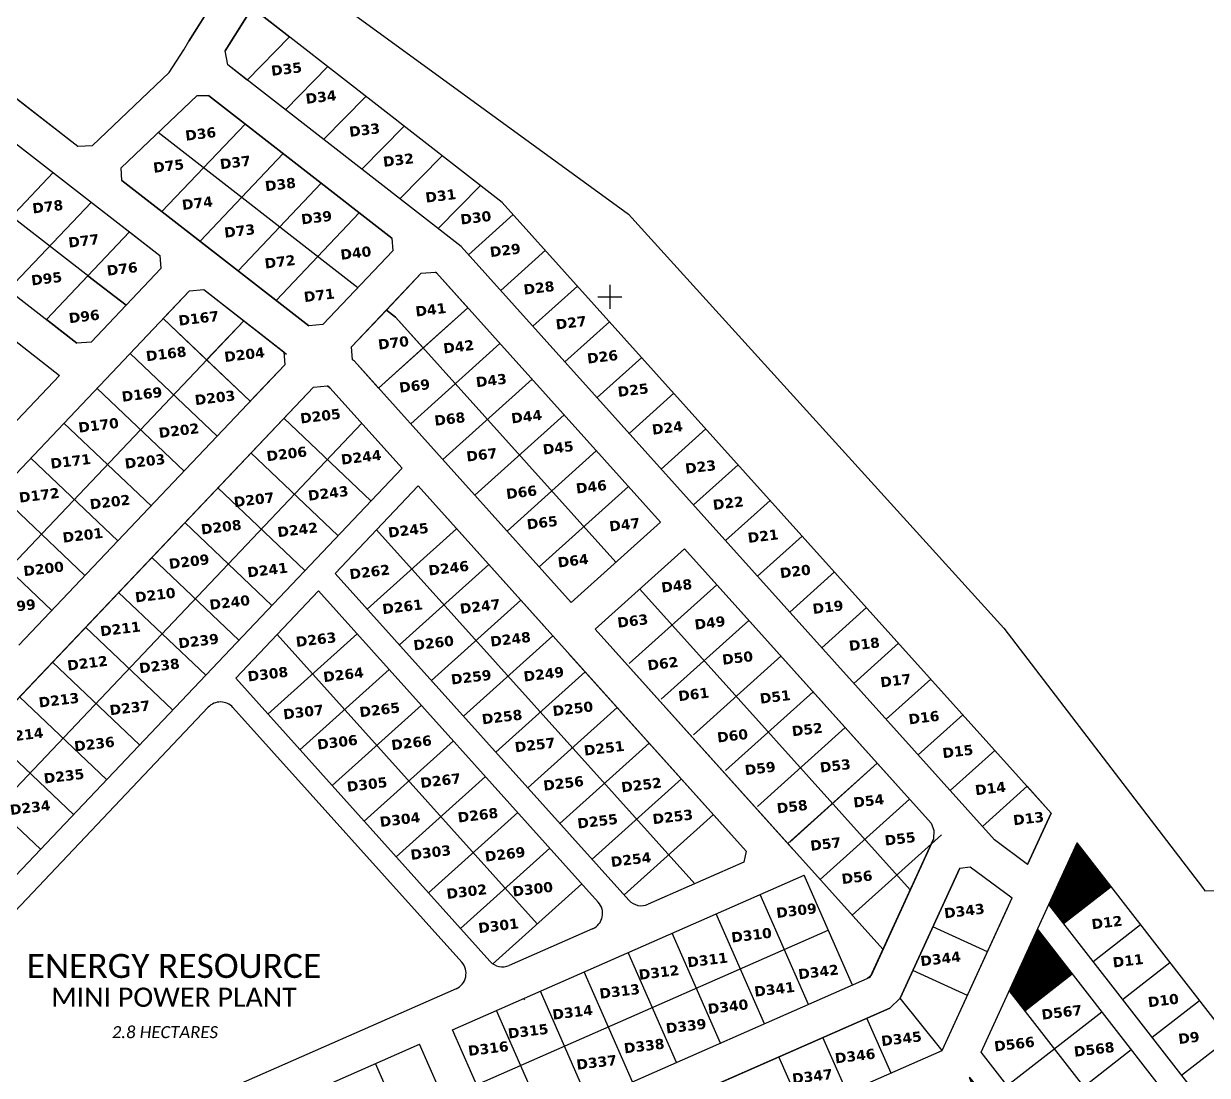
# Model space of a CAD drawing. Header units: millimetres. Extents: x 2359 to 301137, y 976657 to 981112.
# Drawn here: x 299552.7 to 300045.6, y 979676.7 to 980114.4 of the extents above; entities that cross this region are included whole.
import ezdxf

# ---------------------------------------------------------------- set-up
doc = ezdxf.new("R2010")
doc.units = ezdxf.units.MM
doc.header["$MEASUREMENT"] = 0
doc.layers.add('Annotation - Text_Pen_No__86', color=7, linetype='Continuous', lineweight=20, true_color=0x5555ff)
for name, color, linetype in [('DESIGNNN', 7, 'Continuous'), ('NEW GRID', 7, 'Continuous'), ('Plines', 1, 'Continuous')]:
    doc.layers.add(name, color=color, linetype=linetype)
doc.styles.get("Standard").update_dxf_attribs({"font": 'arial.ttf'})

msp = doc.modelspace()

# ---------------------------------------------------------------- hatches: boundary and pattern name
h = msp.add_hatch()
h.set_pattern_fill('ANSI31', color=3)
h.set_pattern_definition([(45, (20960.45515, 4365.00687), (-0.088388347648, 0.088388347648), [])])
h.paths.add_polyline_path([(300000.8317, 979606.58264), (299995.04982, 979604.04286), (300005.10421, 979581.15379), (300016.07833, 979585.97435), (300014.61888, 979588.86643)])
h.paths.add_polyline_path([(300000.8317, 979606.58264), (299984.99543, 979626.93192), (299995.04982, 979604.04286)])
h.paths.add_polyline_path([(299962.82464, 979655.4209), (299956.53435, 979652.65779), (299966.58874, 979629.76873), (299978.66091, 979635.07163)])
h.paths.add_polyline_path([(299946.73292, 979676.09841), (299946.47996, 979675.54686), (299956.53435, 979652.65779), (299962.82464, 979655.4209)])
h.paths.add_polyline_path([(300056.6861, 979632.50543), (300050.82264, 979640.03984), (300031.0931, 979624.68585), (300034.02482, 979620.91864)])
h.paths.add_polyline_path([(300034.02482, 979620.91864), (300031.0931, 979624.68585), (300011.36355, 979609.33186)])
h.paths.add_polyline_path([(299974.92425, 979737.56763), (299963.17786, 979711.95545), (299969.67714, 979703.60403), (299989.40668, 979718.95802)])
h.paths.add_polyline_path([(299991.3692, 979773.42467), (299979.62281, 979747.8125), (299985.7989, 979739.87636), (300005.52844, 979755.23035)])

# ---------------------------------------------------------------- linework, layer by layer
at = {"color": 6}
for p, q in [((299697.33239, 979915.84215), (299661.06285, 979950.25902)), ((299683.56564, 979901.33434), (299647.2961, 979935.7512)), ((299669.7989, 979886.82652), (299633.52936, 979921.24338)), ((299656.03215, 979872.3187), (299619.76261, 979906.73557)), ((299695.80815, 979870.74368), (299732.98702, 979904.17617)), ((299642.26541, 979857.81089), (299605.99587, 979892.22775)), ((299709.18115, 979855.87213), (299746.36002, 979889.30463)), ((299628.49866, 979843.30307), (299592.22912, 979877.71993)), ((299722.55414, 979841.00059), (299759.73302, 979874.43308)), ((299614.73192, 979828.79526), (299578.46238, 979863.21212)), ((299654.37801, 979827.08333), (299691.55688, 979860.51583)), ((299735.92714, 979826.12904), (299773.10601, 979859.56153)), ((299600.96517, 979814.28744), (299564.69563, 979848.7043)), ((299667.75101, 979812.21179), (299704.92988, 979845.64428)), ((299749.30014, 979811.25749), (299786.47901, 979844.68998)), ((299587.19843, 979799.77962), (299550.92889, 979834.19648)), ((299681.12401, 979797.34024), (299718.30288, 979830.77273)), ((299762.67314, 979796.38594), (299799.85201, 979829.81843)), ((299573.43169, 979785.27181), (299537.16214, 979819.68867)), ((299694.497, 979782.46869), (299731.67587, 979815.90118)), ((299776.04613, 979781.51439), (299813.225, 979814.94689)), ((299559.66494, 979770.76399), (299523.3954, 979805.18085)), ((299707.87, 979767.59714), (299745.04887, 979801.02964)), ((299789.41913, 979766.64284), (299826.598, 979800.07534)), ((299721.243, 979752.72559), (299758.42187, 979786.15809)), ((299802.79213, 979751.7713), (299839.971, 979785.20379)), ((299734.616, 979737.85405), (299771.79487, 979771.28654)), ((299747.98899, 979722.9825), (299785.16786, 979756.41499)), ((299985.7989, 979739.87636), (300005.52844, 979755.23035)), ((299998.08209, 979724.09272), (300017.81164, 979739.44671)), ((300010.36528, 979708.30908), (300030.09483, 979723.66307)), ((299969.67714, 979703.60403), (299989.40668, 979718.95802)), ((300022.64848, 979692.52545), (300042.37802, 979707.87944)), ((299962.23078, 979672.4664), (300001.68987, 979703.17439)), ((300034.93167, 979676.74181), (300054.66121, 979692.0958)), ((299974.51397, 979656.68277), (300013.97307, 979687.39075))]:
    msp.add_line(p, q, dxfattribs=at)
msp.add_lwpolyline([(300140.63196, 979512.57273), (300147.89419, 979535.63183), (300095.26752, 979639.91757), (299991.3692, 979773.42467)])
for points in [[(300117.62654, 979540.11969), (300074.0442, 979626.48306), (299979.62281, 979747.8125)], [(300056.6861, 979632.50543), (299974.86217, 979737.64741)], [(300034.02482, 979620.91864), (299963.17786, 979711.95545)], [(300011.36355, 979609.33186), (299951.43147, 979686.34328)]]:
    msp.add_lwpolyline(points, dxfattribs=at)
at = {"layer": 'DESIGNNN', "color": 6}
for p, q in [((299495.86191, 979776.16522), (299673.3277, 979963.18409)), ((299673.3277, 979963.18409), (299679.23906, 979963.63067)), ((299679.23906, 979963.63067), (299680.18433, 979962.89583)), ((299680.18433, 979962.89583), (299710.25274, 979929.45801)), ((299513.99668, 979758.95679), (299693.48391, 979948.10592)), ((299532.13145, 979741.74836), (299710.25274, 979929.45801)), ((299682.43515, 979885.61523), (299716.96027, 979921.99885)), ((299716.96027, 979921.99885), (299853.65388, 979769.98763)), ((299699.69771, 979903.80704), (299832.22728, 979756.42647)), ((299682.43515, 979885.61523), (299804.74096, 979749.60408)), ((299641.00501, 979841.95488), (299675.53013, 979878.33851)), ((299675.53013, 979878.33851), (299792.01389, 979748.80181)), ((299658.26757, 979860.14669), (299766.57843, 979739.69874)), ((299641.00501, 979841.95488), (299746.89808, 979724.19566)), ((299979.62281, 979747.8125), (299991.3692, 979773.42467)), ((299731.24794, 979695.68628), (299877.73794, 979760.0344)), ((299951.43147, 979686.34328), (299979.62281, 979747.8125)), ((299741.30234, 979672.79722), (299887.79234, 979737.14534)), ((299789.62408, 979737.71232), (299754.91835, 979722.46727)), ((299751.35673, 979649.90816), (299905.20755, 979717.48964)), ((299575.59632, 979556.31916), (299913.41331, 979704.71078)), ((299514.38403, 979600.42527), (299717.51451, 979689.65365))]:
    msp.add_line(p, q, dxfattribs=at)
at = {"layer": 'DESIGNNN', "color": 7}
for p, q in [((299446.27828, 979636.7459), (299629.57451, 979829.90907)), ((299639.85729, 979829.77126), (299735.13506, 979723.81686)), ((299853.65388, 979769.98763), (299852.66623, 979765.40462)), ((299852.66623, 979765.40462), (299812.76123, 979747.87569)), ((299732.74525, 979712.72737), (299495.52409, 979608.52411)), ((299760.8441, 979708.68688), (299761.30673, 979708.1724))]:
    msp.add_line(p, q, dxfattribs=at)
for points in [[(299557.36425, 980077.37363), (299575.29396, 980063.43534), (299581.34982, 980063.7376), (299613.29179, 980094.12974), (299619.39742, 980103.52335), (299621.47018, 980107.15113), (299635.10083, 980128.85344), (299500.45518, 980176.33171), (299443.80767, 980196.30656), (299433.82455, 980173.31807)], [(299677.30954, 979989.17193), (299671.39818, 979988.72535), (299593.58602, 980049.21536), (299593.32587, 980054.4276), (299624.99393, 980084.55913), (299629.65907, 980084.50374), (299705.98233, 980025.17118), (299706.38699, 980019.81463)]]:
    msp.add_lwpolyline(points, close=True, dxfattribs=at)
at = {"layer": 'DESIGNNN', "color": 6}
for points in [[(299430.84454, 980156.72884), (299609.45585, 980017.87909)], [(299417.40593, 980135.51031), (299595.32179, 979997.20118)], [(299980.57685, 979785.8748), (299752.0088, 980040.05571), (299647.88264, 980121.00183)], [(299410.28333, 980109.38179), (299574.87171, 979981.43326)], [(299645.82073, 980090.93921), (299663.45669, 980108.89479)], [(299957.018, 979774.68483), (299734.90774, 980021.68431), (299637.67716, 980097.2699)], [(299661.71691, 980078.58176), (299679.35287, 980096.53734)], [(299677.61309, 980066.22431), (299695.24905, 980084.17989)], [(299610.29567, 980036.22553), (299644.87981, 980072.67136)], [(299693.50927, 980053.86685), (299711.14523, 980071.82244)], [(299691.84827, 980004.49328), (299608.74379, 980069.09745)], [(299626.16246, 980023.89092), (299660.74661, 980060.33675)], [(299709.40545, 980041.5094), (299727.04141, 980059.46498)], [(299530.42933, 980015.9821), (299565.01347, 980052.42793)], [(299642.02926, 980011.55631), (299676.64597, 980048.03645)], [(299725.30163, 980029.15195), (299742.9376, 980047.10753)], [(299546.29612, 980003.64749), (299580.88027, 980040.09332)], [(299657.89606, 979999.2217), (299692.4802, 980035.66753)], [(299737.98971, 980018.25698), (299756.57914, 980034.97323)], [(299562.16292, 979991.31288), (299596.74707, 980027.75871)], [(299677.30954, 979989.17193), (299706.38699, 980019.81463)], [(299751.3627, 980003.38543), (299769.95214, 980020.10168)], [(299817.90985, 979906.94789), (299724.6471, 980010.66147), (299724.19845, 980011.01024)], [(299817.90985, 979906.94789), (299724.6471, 980010.66147), (299724.19845, 980011.01024)], [(299514.38, 979890.11061), (299621.76061, 980003.27158)], [(299764.7357, 979988.51388), (299783.32514, 980005.23013)], [(299527.98748, 979998.88104), (299567.65447, 979968.04452)], [(299580.78307, 979981.87983), (299595.32179, 979997.20118)], [(299700.49299, 979962.74468), (299737.67186, 979996.17718)], [(299799.32041, 979890.23164), (299707.54603, 979992.29007), (299703.74836, 979995.24232)], [(299532.51477, 979872.90218), (299644.34746, 979990.75488)], [(299610.74721, 979991.66532), (299647.01676, 979957.24846)], [(299778.1087, 979973.64234), (299796.69813, 979990.35858)], [(299713.86599, 979947.87313), (299751.04486, 979981.30563)], [(299596.98047, 979977.15751), (299633.25001, 979942.74064)], [(299780.73098, 979873.51539), (299690.44497, 979973.91867), (299689.6143, 979974.56442)], [(299791.4817, 979958.77079), (299810.07113, 979975.48703)], [(299550.64954, 979855.69374), (299661.4276, 979972.43505)], [(299426.58958, 979819.38602), (299567.65447, 979968.04452)], [(299495.86191, 979776.16522), (299673.3277, 979963.18409)], [(299495.86191, 979776.16522), (299673.3277, 979963.18409)], [(299710.25274, 979929.45801), (299680.18433, 979962.89583), (299679.23906, 979963.63067)], [(299679.23906, 979963.63067), (299680.18433, 979962.89583), (299710.25274, 979929.45801)], [(299727.23899, 979933.00159), (299764.41786, 979966.43408)], [(299583.21373, 979962.64969), (299619.48327, 979928.23283)], [(299804.85469, 979943.89924), (299823.44413, 979960.61549)], [(299740.61199, 979918.13004), (299777.79086, 979951.56253)], [(299569.44698, 979948.14187), (299605.71652, 979913.72501)], [(299818.22769, 979929.02769), (299836.81713, 979945.74394)], [(299555.68024, 979933.63406), (299591.94978, 979899.21719)], [(299753.98498, 979903.25849), (299791.16385, 979936.69098)], [(299831.60069, 979914.15614), (299850.19012, 979930.87239)], [(299541.91349, 979919.12624), (299578.18303, 979884.70938)], [(299769.57732, 979863.48565), (299716.96027, 979921.99885)], [(299716.96027, 979921.99885), (299853.65388, 979769.98763)], [(299767.35798, 979888.38694), (299804.53685, 979921.81943)], [(299844.97369, 979899.2846), (299863.56312, 979916.00084)], [(299528.14675, 979904.61842), (299564.41629, 979870.20156)], [(299780.73098, 979873.51539), (299817.90985, 979906.94789)], [(299858.34668, 979884.41305), (299876.93612, 979901.12929)], [(299790.76073, 979862.36173), (299827.9396, 979895.79423)], [(299930.5902, 979781.6408), (299827.9396, 979895.79423)], [(299908.17758, 979806.56494), (299827.9396, 979895.79423)], [(299871.71968, 979869.5415), (299890.30911, 979886.25775)], [(299804.84032, 979848.12558), (299841.31259, 979880.92268)], [(299921.90902, 979753.906), (299809.35016, 979879.07798)], [(299885.09268, 979854.66995), (299903.68211, 979871.3862)], [(299818.21332, 979833.25403), (299854.68559, 979866.05113)], [(299910.55323, 979729.14552), (299790.76073, 979862.36173)], [(299872.92576, 979770.98945), (299790.76073, 979862.36173)], [(299898.46567, 979839.7984), (299917.05511, 979856.51465)], [(299831.58631, 979818.38248), (299868.05859, 979851.17958)], [(299911.83867, 979824.92686), (299930.42811, 979841.6431)], [(299844.95931, 979803.51094), (299881.43158, 979836.30803)], [(299925.21167, 979810.05531), (299943.8011, 979826.77155)], [(299858.33231, 979788.63939), (299894.80458, 979821.43648)], [(299938.58467, 979795.18376), (299957.1741, 979811.90001)], [(299870.99871, 979773.13244), (299908.17758, 979806.56494)], [(299970.5471, 979797.02846), (299951.95766, 979780.31221)], [(299951.95766, 979780.31221), (299970.5471, 979797.02846)], [(299884.37171, 979758.2609), (299921.55058, 979791.69339)], [(299970.76207, 979764.47436), (299980.57685, 979785.8748)], [(299897.7447, 979743.38935), (299934.92357, 979776.82184)], [(299942.52585, 979762.87746), (299917.74912, 979708.85356), (299913.41331, 979704.71078), (299575.59632, 979556.31916)], [(299917.74912, 979708.85356), (299942.52585, 979762.87746), (299946.86795, 979763.539), (299964.36994, 979750.53678)], [(299917.74912, 979708.85356), (299942.52585, 979762.87746)], [(299879.53548, 979706.21276), (299859.42669, 979751.99089)], [(299573.76885, 979528.2108), (299935.22385, 979686.9858), (299964.36994, 979750.53678)], [(299935.22385, 979686.9858), (299962.40759, 979746.25802)], [(299861.22423, 979698.16925), (299841.11544, 979743.94737)], [(299954.07011, 979728.07874), (299931.346, 979738.50059)], [(299954.07011, 979728.07874), (299931.346, 979738.50059)], [(299842.91298, 979690.12573), (299822.80419, 979735.90386)], [(299824.60173, 979682.08222), (299804.49294, 979727.86034)], [(299806.29048, 979674.0387), (299786.18169, 979719.81683)], [(299945.73263, 979709.89945), (299923.00852, 979720.3213)], [(299787.97923, 979665.99519), (299767.87044, 979711.77331)], [(299935.22385, 979686.9858), (299917.74912, 979708.85356)], [(299769.66798, 979657.95167), (299749.55919, 979703.7298)], [(299913.93376, 979677.63378), (299903.87937, 979700.52284)], [(299751.35673, 979649.90816), (299731.24794, 979695.68628)], [(299895.62251, 979669.59026), (299885.56812, 979692.47933)], [(299737.62329, 979643.87552), (299717.51451, 979689.65365)], [(299877.31126, 979661.54675), (299867.25687, 979684.43581)], [(299719.31204, 979635.83201), (299699.20326, 979681.61013)]]:
    msp.add_lwpolyline(points, dxfattribs=at)
at = {"layer": 'DESIGNNN', "color": 7}
for points in [[(299653.77805, 980158.59073), (299621.47018, 980107.15113)], [(299653.43147, 980158.03892), (299621.47018, 980107.15113)], [(299666.48044, 980150.61269), (299636.64663, 980103.1122)], [(299471.48904, 980144.13172), (299575.29396, 980063.43534)], [(299613.29179, 980094.12974), (299581.34982, 980063.7376)], [(299624.99393, 980084.55913), (299593.32587, 980054.4276)], [(299705.98233, 980025.17118), (299629.65907, 980084.50374)], [(299705.98233, 980025.17118), (299629.65907, 980084.50374)], [(299593.58602, 980049.21536), (299671.39818, 979988.72535)], [(299671.39818, 979988.72535), (299602.93209, 980041.94987)], [(299593.72588, 980030.10733), (299609.45585, 980017.87909)], [(299677.30954, 979989.17193), (299706.38699, 980019.81463)], [(299689.20964, 979979.92097), (299718.28709, 980010.56367)], [(299627.67197, 980003.71815), (299662.19197, 979976.88282)], [(299627.67197, 980003.71815), (299661.02294, 979977.7916)], [(299853.65388, 979769.98763), (299779.60706, 979852.33198)], [(299871.70531, 979773.76784), (299908.17758, 979806.56494), (299930.5902, 979781.6408), (299931.7962, 979778.72341), (299931.59731, 979775.03063), (299905.5835, 979718.30936), (299904.15377, 979717.02675), (299897.84673, 979714.25628), (299877.73794, 979760.0344)], [(299905.20755, 979717.48964), (299931.59731, 979775.03063)], [(299946.86795, 979763.539), (299964.36994, 979750.53678)], [(299897.84673, 979714.25628), (299877.73794, 979760.0344)], [(299897.84673, 979714.25628), (299877.73794, 979760.0344)]]:
    msp.add_lwpolyline(points, dxfattribs=at)
at = {"layer": 'DESIGNNN', "color": 6}
for points in [[(299645.82073, 980090.93921), (299637.67716, 980097.2699), (299636.64663, 980103.1122), (299647.88264, 980121.00183), (299663.45669, 980108.89479)], [(299579.45499, 980009.53579), (299596.74707, 980027.75871), (299609.45585, 980017.87909), (299609.83769, 980012.52091), (299595.32179, 979997.20118)], [(299562.16292, 979991.31288), (299579.45499, 980009.53579), (299595.32179, 979997.20118), (299580.78307, 979981.87983), (299574.87171, 979981.43326)], [(299703.74836, 979995.24232), (299718.28709, 980010.56367), (299724.19845, 980011.01024), (299724.6471, 980010.66147), (299737.67186, 979996.17718), (299719.08243, 979979.46093), (299707.54603, 979992.29007)], [(299610.74721, 979991.66532), (299621.76061, 980003.27158), (299627.67197, 980003.71815), (299644.34746, 979990.75488), (299628.88199, 979974.45689)], [(299703.74836, 979995.24232), (299707.54603, 979992.29007), (299719.08243, 979979.46093), (299700.49299, 979962.74468), (299690.44497, 979973.91867), (299689.6143, 979974.56442), (299689.20964, 979979.92097)], [(299628.88199, 979974.45689), (299644.34746, 979990.75488), (299661.02294, 979977.7916), (299661.4276, 979972.43505), (299647.01676, 979957.24846)], [(299970.76207, 979764.47436), (299957.018, 979774.68483), (299951.95766, 979780.31221), (299970.5471, 979797.02846), (299980.57685, 979785.8748)]]:
    msp.add_lwpolyline(points, close=True, dxfattribs=at)
at = {"layer": 'DESIGNNN', "color": 7}
for centre, start, end in [((299634.65225, 979825.09071), 41.962946, 136.5013696), ((299729.93002, 979719.13631), 293.7142655, 41.962946)]:
    msp.add_arc(centre, 7, start, end, dxfattribs=at)
at = {"layer": 'DESIGNNN', "color": 6}
for centre, start, end in [((299786.80885, 979744.12126), 293.7142655, 41.962946), ((299752.10312, 979728.8762), 221.962946, 293.7142655)]:
    msp.add_arc(centre, 7, start, end, dxfattribs=at)
at = {"layer": 'DESIGNNN', "color": 32, "true_color": 0xcd6928}
msp.add_arc((299809.946, 979754.28463), 7, 221.962946, 293.7142655, dxfattribs=at)
at = {"layer": 'NEW GRID', "color": 7}
for points in [[(299796.86685, 980005.6938), (299796.86685, 979995.6938)], [(299791.86685, 980000.6938), (299801.86685, 980000.6938)]]:
    msp.add_lwpolyline(points, dxfattribs=at)
at = {"layer": 'Plines', "color": 7}
msp.add_lwpolyline([(299691.56047, 980177.62062), (299667.57676, 980146.77913), (299667.57676, 980134.96746), (299804.55658, 980035.10422), (299960.86702, 979862.84681), (300043.60294, 979754.81088), (300044.63486, 979753.4634), (300057.25531, 979753.97493), (300106.95208, 979793.16055)], dxfattribs=at)

# ---------------------------------------------------------------- texts
at = {"layer": 'Annotation - Text_Pen_No__86', "color": 7, "linetype": 'Continuous', "lineweight": 20, "char_height": 4.2341379, "attachment_point": 2, "rotation": 7.0324342}
for s, insert in [('\\A1;{\\fVerdana|b1|i0|c0|p34;D35}', (299661.88022, 980097.67435)), ('\\A1;{\\fVerdana|b1|i0|c0|p34;D34}', (299676.24994, 980086.02816)), ('\\A1;{\\fVerdana|b1|i0|c0|p34;D33}', (299694.38663, 980072.29622)), ('\\A1;{\\fVerdana|b1|i0|c0|p34;D36}', (299626.12873, 980070.68601)), ('\\A1;{\\fVerdana|b1|i0|c0|p34;D75}', (299612.76255, 980057.33047)), ('\\A1;{\\fVerdana|b1|i0|c0|p34;D37}', (299640.55572, 980058.81443)), ('\\A1;{\\fVerdana|b1|i0|c0|p34;D32}', (299708.49724, 980059.79901)), ('\\A1;{\\fVerdana|b1|i0|c0|p34;D38}', (299659.33543, 980049.64237)), ('\\A1;{\\fVerdana|b1|i0|c0|p34;D74}', (299624.74969, 980041.85497)), ('\\A1;{\\fVerdana|b1|i0|c0|p34;D31}', (299726.13557, 980044.89848)), ('\\A1;{\\fVerdana|b1|i0|c0|p34;D78}', (299562.43668, 980040.39039)), ('\\A1;{\\fVerdana|b1|i0|c0|p34;D39}', (299674.40652, 980035.85142)), ('\\A1;{\\fVerdana|b1|i0|c0|p34;D30}', (299740.71191, 980035.78825)), ('\\A1;{\\fVerdana|b1|i0|c0|p34;D73}', (299642.36062, 980030.30334)), ('\\A1;{\\fVerdana|b1|i0|c0|p34;D77}', (299577.42372, 980026.16873)), ('\\A1;{\\fVerdana|b1|i0|c0|p34;D29}', (299752.9768, 980022.24311)), ('\\A1;{\\fVerdana|b1|i0|c0|p34;D72}', (299659.17677, 980017.46348)), ('\\A1;{\\fVerdana|b1|i0|c0|p34;D40}', (299690.74672, 980021.10936)), ('\\A1;{\\fVerdana|b1|i0|c0|p34;D76}', (299593.4476, 980014.49003)), ('\\A1;{\\fVerdana|b1|i0|c0|p34;D95}', (299561.9654, 980010.44016)), ('\\A1;{\\fVerdana|b1|i0|c0|p34;D71}', (299675.51702, 980003.51403)), ('\\A1;{\\fVerdana|b1|i0|c0|p34;D28}', (299767.0169, 980006.60166)), ('\\A1;{\\fVerdana|b1|i0|c0|p34;D41}', (299721.99935, 979997.49039)), ('\\A1;{\\fVerdana|b1|i0|c0|p34;D96}', (299577.61226, 979994.71157)), ('\\A1;{\\fVerdana|b1|i0|c0|p34;D167}', (299625.31361, 979993.93529)), ('\\A1;{\\fVerdana|b1|i0|c0|p34;D27}', (299780.41143, 979992.08901)), ('\\A1;{\\fVerdana|b1|i0|c0|p34;D70}', (299706.42366, 979983.72281)), ('\\A1;{\\fVerdana|b1|i0|c0|p34;D168}', (299611.7576, 979979.13001)), ('\\A1;{\\fVerdana|b1|i0|c0|p34;D204}', (299644.38668, 979978.815)), ('\\A1;{\\fVerdana|b1|i0|c0|p34;D42}', (299733.58028, 979982.11427)), ('\\A1;{\\fVerdana|b1|i0|c0|p34;D26}', (299793.48324, 979977.89883)), ('\\A1;{\\fVerdana|b1|i0|c0|p34;D43}', (299747.16711, 979968.06247)), ('\\A1;{\\fVerdana|b1|i0|c0|p34;D169}', (299601.66935, 979962.27719)), ('\\A1;{\\fVerdana|b1|i0|c0|p34;D69}', (299715.21385, 979965.80496)), ('\\A1;{\\fVerdana|b1|i0|c0|p34;D25}', (299806.21734, 979964.05107)), ('\\A1;{\\fVerdana|b1|i0|c0|p34;D203}', (299632.09164, 979960.85965)), ('\\A1;{\\fVerdana|b1|i0|c0|p34;D205}', (299675.996, 979953.22896)), ('\\A1;{\\fVerdana|b1|i0|c0|p34;D44}', (299761.8769, 979953.01537)), ('\\A1;{\\fVerdana|b1|i0|c0|p34;D170}', (299583.59617, 979949.42305)), ('\\A1;{\\fVerdana|b1|i0|c0|p34;D68}', (299729.88036, 979952.04162)), ('\\A1;{\\fVerdana|b1|i0|c0|p34;D24}', (299820.5102, 979948.30894)), ('\\A1;{\\fVerdana|b1|i0|c0|p34;D202}', (299617.07288, 979947.19305)), ('\\A1;{\\fVerdana|b1|i0|c0|p34;D45}', (299775.03288, 979940.03217)), ('\\A1;{\\fVerdana|b1|i0|c0|p34;D171}', (299571.99093, 979934.40769)), ('\\A1;{\\fVerdana|b1|i0|c0|p34;D203}', (299602.93824, 979934.40769)), ('\\A1;{\\fVerdana|b1|i0|c0|p34;D206}', (299661.96461, 979937.50935)), ('\\A1;{\\fVerdana|b1|i0|c0|p34;D244}', (299693.00371, 979936.09317)), ('\\A1;{\\fVerdana|b1|i0|c0|p34;D67}', (299743.19876, 979937.11096)), ('\\A1;{\\fVerdana|b1|i0|c0|p34;D23}', (299834.31583, 979932.07996)), ('\\A1;{\\fVerdana|b1|i0|c0|p34;D46}', (299788.83851, 979923.80319)), ('\\A1;{\\fVerdana|b1|i0|c0|p34;D172}', (299558.89784, 979920.28433)), ('\\A1;{\\fVerdana|b1|i0|c0|p34;D207}', (299648.34549, 979918.42631)), ('\\A1;{\\fVerdana|b1|i0|c0|p34;D243}', (299679.2558, 979921.08165)), ('\\A1;{\\fVerdana|b1|i0|c0|p34;D66}', (299759.7655, 979921.53113)), ('\\A1;{\\fVerdana|b1|i0|c0|p34;D202}', (299588.35729, 979917.45966)), ('\\A1;{\\fVerdana|b1|i0|c0|p34;D22}', (299845.84758, 979916.98702)), ('\\A1;{\\fVerdana|b1|i0|c0|p34;D65}', (299768.37371, 979908.87253)), ('\\A1;{\\fVerdana|b1|i0|c0|p34;D201}', (299577.04962, 979903.63366)), ('\\A1;{\\fVerdana|b1|i0|c0|p34;D208}', (299634.6855, 979907.02861)), ('\\A1;{\\fVerdana|b1|i0|c0|p34;D242}', (299666.51187, 979905.90289)), ('\\A1;{\\fVerdana|b1|i0|c0|p34;D245}', (299712.60927, 979905.7152)), ('\\A1;{\\fVerdana|b1|i0|c0|p34;D47}', (299802.70972, 979908.04543)), ('\\A1;{\\fVerdana|b1|i0|c0|p34;D21}', (299860.37384, 979903.26203)), ('\\A1;{\\fVerdana|b1|i0|c0|p34;D200}', (299560.71824, 979889.6658)), ('\\A1;{\\fVerdana|b1|i0|c0|p34;D209}', (299621.30719, 979892.67591)), ('\\A1;{\\fVerdana|b1|i0|c0|p34;D241}', (299653.97849, 979889.1581)), ('\\A1;{\\fVerdana|b1|i0|c0|p34;D262}', (299696.52503, 979888.36373)), ('\\A1;{\\fVerdana|b1|i0|c0|p34;D246}', (299729.4052, 979889.92821)), ('\\A1;{\\fVerdana|b1|i0|c0|p34;D64}', (299781.2549, 979893.0343)), ('\\A1;{\\fVerdana|b1|i0|c0|p34;D20}', (299873.77573, 979888.59477)), ('\\A1;{\\fVerdana|b1|i0|c0|p34;D210}', (299607.22471, 979878.74537)), ('\\A1;{\\fVerdana|b1|i0|c0|p34;D48}', (299824.37901, 979882.5883)), ('\\A1;{\\fVerdana|b1|i0|c0|p34;D199}', (299549.01435, 979873.97434)), ('\\A1;{\\fVerdana|b1|i0|c0|p34;D240}', (299638.20615, 979875.6497)), ('\\A1;{\\fVerdana|b1|i0|c0|p34;D261}', (299710.18951, 979873.85677)), ('\\A1;{\\fVerdana|b1|i0|c0|p34;D247}', (299742.50031, 979873.99899)), ('\\A1;{\\fVerdana|b1|i0|c0|p34;D19}', (299887.36632, 979873.70918)), ('\\A1;{\\fVerdana|b1|i0|c0|p34;D211}', (299592.69126, 979864.65012)), ('\\A1;{\\fVerdana|b1|i0|c0|p34;D63}', (299806.08394, 979867.96389)), ('\\A1;{\\fVerdana|b1|i0|c0|p34;D49}', (299838.23102, 979867.18044)), ('\\A1;{\\fVerdana|b1|i0|c0|p34;D239}', (299625.25028, 979859.60847)), ('\\A1;{\\fVerdana|b1|i0|c0|p34;D263}', (299674.1779, 979860.20316)), ('\\A1;{\\fVerdana|b1|i0|c0|p34;D260}', (299723.1423, 979858.78089)), ('\\A1;{\\fVerdana|b1|i0|c0|p34;D248}', (299755.16844, 979860.34538)), ('\\A1;{\\fVerdana|b1|i0|c0|p34;D18}', (299902.52511, 979858.30132)), ('\\A1;{\\fVerdana|b1|i0|c0|p34;D212}', (299578.97867, 979850.38922)), ('\\A1;{\\fVerdana|b1|i0|c0|p34;D238}', (299608.92243, 979849.27071)), ('\\A1;{\\fVerdana|b1|i0|c0|p34;D62}', (299818.62911, 979850.20566)), ('\\A1;{\\fVerdana|b1|i0|c0|p34;D50}', (299849.73076, 979852.55603)), ('\\A1;{\\fVerdana|b1|i0|c0|p34;D308}', (299654.10819, 979845.83842)), ('\\A1;{\\fVerdana|b1|i0|c0|p34;D264}', (299685.59623, 979845.58247)), ('\\A1;{\\fVerdana|b1|i0|c0|p34;D259}', (299738.79949, 979844.5584)), ('\\A1;{\\fVerdana|b1|i0|c0|p34;D249}', (299769.01915, 979845.81084)), ('\\A1;{\\fVerdana|b1|i0|c0|p34;D17}', (299915.59305, 979843.15461)), ('\\A1;{\\fVerdana|b1|i0|c0|p34;D213}', (299567.08512, 979835.00981)), ('\\A1;{\\fVerdana|b1|i0|c0|p34;D61}', (299831.43569, 979837.40929)), ('\\A1;{\\fVerdana|b1|i0|c0|p34;D51}', (299865.41226, 979836.36471)), ('\\A1;{\\fVerdana|b1|i0|c0|p34;D237}', (299596.60914, 979831.79412)), ('\\A1;{\\fVerdana|b1|i0|c0|p34;D307}', (299668.91164, 979830.05302)), ('\\A1;{\\fVerdana|b1|i0|c0|p34;D265}', (299700.68091, 979830.96652)), ('\\A1;{\\fVerdana|b1|i0|c0|p34;D250}', (299781.13262, 979831.42328)), ('\\A1;{\\fVerdana|b1|i0|c0|p34;D258}', (299751.64891, 979827.99765)), ('\\A1;{\\fVerdana|b1|i0|c0|p34;D16}', (299927.35415, 979827.74674)), ('\\A1;{\\fVerdana|b1|i0|c0|p34;D214}', (299552.19656, 979820.48348)), ('\\A1;{\\fVerdana|b1|i0|c0|p34;D60}', (299847.63991, 979820.17339)), ('\\A1;{\\fVerdana|b1|i0|c0|p34;D52}', (299878.7415, 979822.78488)), ('\\A1;{\\fVerdana|b1|i0|c0|p34;D236}', (299581.87318, 979816.72465)), ('\\A1;{\\fVerdana|b1|i0|c0|p34;D306}', (299683.0821, 979817.49244)), ('\\A1;{\\fVerdana|b1|i0|c0|p34;D266}', (299713.93716, 979817.26407)), ('\\A1;{\\fVerdana|b1|i0|c0|p34;D257}', (299765.36229, 979816.35058)), ('\\A1;{\\fVerdana|b1|i0|c0|p34;D251}', (299794.16036, 979814.98034)), ('\\A1;{\\fVerdana|b1|i0|c0|p34;D15}', (299941.46751, 979813.64462)), ('\\A1;{\\fVerdana|b1|i0|c0|p34;D59}', (299859.13965, 979806.59356)), ('\\A1;{\\fVerdana|b1|i0|c0|p34;D53}', (299890.42259, 979807.66509)), ('\\A1;{\\fVerdana|b1|i0|c0|p34;D235}', (299569.19444, 979803.35988)), ('\\A1;{\\fVerdana|b1|i0|c0|p34;D305}', (299695.42413, 979799.90763)), ('\\A1;{\\fVerdana|b1|i0|c0|p34;D267}', (299726.05063, 979801.50626)), ('\\A1;{\\fVerdana|b1|i0|c0|p34;D256}', (299777.24719, 979800.36439)), ('\\A1;{\\fVerdana|b1|i0|c0|p34;D252}', (299809.70217, 979799.67926)), ('\\A1;{\\fVerdana|b1|i0|c0|p34;D14}', (299955.0581, 979798.23675)), ('\\A1;{\\fVerdana|b1|i0|c0|p34;D234}', (299555.12246, 979790.27359)), ('\\A1;{\\fVerdana|b1|i0|c0|p34;D58}', (299872.46894, 979790.6634)), ('\\A1;{\\fVerdana|b1|i0|c0|p34;D54}', (299904.36241, 979793.07668)), ('\\A1;{\\fVerdana|b1|i0|c0|p34;D304}', (299709.13752, 979785.29168)), ('\\A1;{\\fVerdana|b1|i0|c0|p34;D268}', (299741.59244, 979787.11868)), ('\\A1;{\\fVerdana|b1|i0|c0|p34;D253}', (299822.72985, 979786.43355)), ('\\A1;{\\fVerdana|b1|i0|c0|p34;D13}', (299970.91614, 979785.72823)), ('\\A1;{\\fVerdana|b1|i0|c0|p34;D255}', (299791.41766, 979784.60658)), ('\\A1;{\\fVerdana|b1|i0|c0|p34;D55}', (299917.41463, 979777.29306)), ('\\A1;{\\fVerdana|b1|i0|c0|p34;D303}', (299721.93663, 979771.58924)), ('\\A1;{\\fVerdana|b1|i0|c0|p34;D269}', (299752.89753, 979770.85202)), ('\\A1;{\\fVerdana|b1|i0|c0|p34;D254}', (299805.35955, 979768.62037)), ('\\A1;{\\fVerdana|b1|i0|c0|p34;D56}', (299899.47597, 979761.28322)), ('\\A1;{\\fVerdana|b1|i0|c0|p34;D302}', (299736.92817, 979755.32659)), ('\\A1;{\\fVerdana|b1|i0|c0|p34;D300}', (299764.40704, 979756.33284)), ('\\A1;{\\fVerdana|b1|i0|c0|p34;D309}', (299874.26879, 979747.40459)), ('\\A1;{\\fVerdana|b1|i0|c0|p34;D343}', (299944.18214, 979747.25052)), ('\\A1;{\\fVerdana|b1|i0|c0|p34;D301}', (299750.16403, 979741.09493)), ('\\A1;{\\fVerdana|b1|i0|c0|p34;D12}', (300003.56497, 979742.44859)), ('\\A1;{\\fVerdana|b1|i0|c0|p34;D310}', (299855.5377, 979737.19576)), ('\\A1;{\\fVerdana|b1|i0|c0|p34;D311}', (299837.23236, 979726.84777)), ('\\A1;{\\fVerdana|b1|i0|c0|p34;D344}', (299934.28265, 979727.33536)), ('\\A1;{\\fVerdana|b1|i0|c0|p34;D11}', (300012.37635, 979726.52441)), ('\\A1;{\\fVerdana|b1|i0|c0|p34;D312}', (299817.01128, 979721.66983)), ('\\A1;{\\fVerdana|b1|i0|c0|p34;D342}', (299883.42149, 979721.88251)), ('\\A1;{\\fVerdana|b1|i0|c0|p34;D313}', (299800.62156, 979713.80054)), ('\\A1;{\\fVerdana|b1|i0|c0|p34;D341}', (299865.11609, 979714.65127)), ('\\A1;{\\fVerdana|b1|i0|c0|p34;D340}', (299845.74646, 979707.42002)), ('\\A1;{\\fVerdana|b1|i0|c0|p34;D10}', (300027.05017, 979710.00113)), ('\\A1;{\\fVerdana|b1|i0|c0|p34;D314}', (299781.03908, 979705.08049)), ('\\A1;{\\fVerdana|b1|i0|c0|p34;D567}', (299984.75017, 979705.07438)), ('\\A1;{\\fVerdana|b1|i0|c0|p34;D315}', (299762.52084, 979697.21119)), ('\\A1;{\\fVerdana|b1|i0|c0|p34;D339}', (299828.29251, 979699.33804)), ('\\A1;{\\fVerdana|b1|i0|c0|p34;D338}', (299810.83855, 979691.04336)), ('\\A1;{\\fVerdana|b1|i0|c0|p34;D345}', (299917.98007, 979694.08066)), ('\\A1;{\\fVerdana|b1|i0|c0|p34;D566}', (299965.02749, 979691.84995)), ('\\A1;{\\fVerdana|b1|i0|c0|p34;D9}', (300037.69005, 979694.44296)), ('\\A1;{\\fVerdana|b1|i0|c0|p34;D316}', (299745.91832, 979689.97994)), ('\\A1;{\\fVerdana|b1|i0|c0|p34;D346}', (299898.69308, 979686.88027)), ('\\A1;{\\fVerdana|b1|i0|c0|p34;D568}', (299998.2447, 979689.64588)), ('\\A1;{\\fVerdana|b1|i0|c0|p34;D337}', (299791.04317, 979684.23747)), ('\\A1;{\\fVerdana|b1|i0|c0|p34;D347}', (299880.88973, 979678.40922))]:
    msp.add_mtext(s, dxfattribs=dict(at, insert=insert))
at = {"layer": 'Annotation - Text_Pen_No__86', "color": 7, "linetype": 'Continuous', "lineweight": 20, "insert": (299886.42184, 979775.11265), "char_height": 4.2341379, "width": 5.6433111, "attachment_point": 2, "rotation": 7.0324342}
msp.add_mtext('\\A1;{\\fVerdana|b1|i0|c0|p34;D57}', dxfattribs=at)
at = {"layer": 'DESIGNNN', "color": 7, "attachment_point": 1}
for s, insert, char_height in [('\\pxqc;{\\fCalibri|b0|i0|c0|p34;ENERGY RESOURCE}', (299546.33641, 979727.22974), 10), ('\\pxqc;{\\fCalibri|b0|i0|c0|p34;MINI POWER PLANT}', (299546.33641, 979713.20755), 8), ('\\pxqc;{\\fCalibri|b0|i1|c0|p34;2.8 HECTARES}', (299542.55867, 979697.17316), 5)]:
    msp.add_mtext_dynamic_manual_height_columns(s, width=137.8650664, gutter_width=1000, heights=[0], dxfattribs=dict(at, insert=insert, char_height=char_height))

doc.saveas('drawing.dxf')
